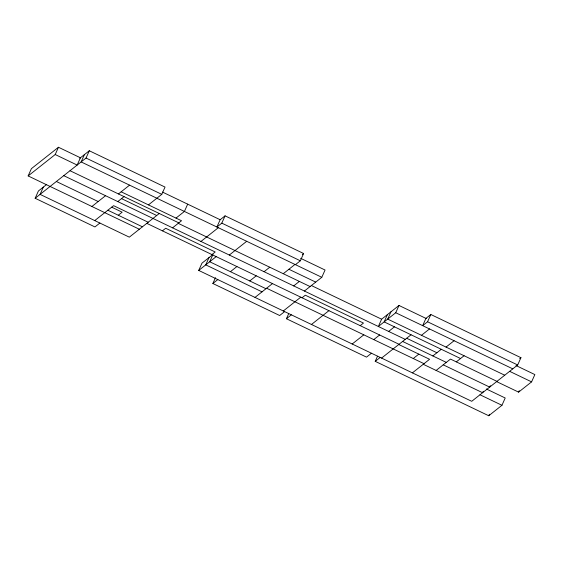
<?xml version="1.0" encoding="UTF-8"?>
<svg xmlns="http://www.w3.org/2000/svg" width="563" height="563" viewBox="0 0 563 563"><rect width="100%" height="100%" fill="white"/><g stroke="black" fill="none" stroke-linecap="round" stroke-linejoin="round"><path stroke-width="0.84" d="M28.15 175.93L31.408 168.647L58.468 147.253L80.418 157.781L77.159 165.065L55.209 154.536L28.15 175.93L139.343 229.24M99.876 223.039L94.943 226.938L35.152 198.267L38.411 190.984L46.68 184.453M55.209 154.536L58.468 147.253M43.337 187.092L40.079 194.376L129.321 237.157L159.252 213.497M84.387 154.642L81.128 161.926L321.797 277.306L325.055 270.022L300.614 258.304M35.152 198.267L86.04 158.041L89.299 150.757L165.029 187.071L161.778 194.355L148.456 204.883M187.676 204.158L184.418 211.442L176.008 218.092M430.822 314.492L427.563 321.776L422.658 325.66L425.917 318.376L430.822 314.492L520.937 357.695L517.678 364.979L471.724 401.306L198.725 270.43L201.983 263.146L212.307 254.99M225.066 215.847L220.154 219.732L216.896 227.016L221.808 223.131L225.066 215.847L303.605 253.505L300.346 260.789L295.441 264.666M209.014 257.594L205.755 264.877L262.027 291.852M212.962 254.469L209.703 261.753L265.975 288.728M284.611 311.606L279.663 315.519L212.87 283.499L215.481 277.672M371.446 353.233L366.52 357.132L286.426 318.735L288.706 313.64M398.991 305.463L381.608 319.207L378.35 326.491L395.733 312.746L398.991 305.463L426.487 318.644M387.414 314.611L384.156 321.895L460.555 358.525M390.947 311.825L387.689 319.108L504.722 375.218M486.39 388.991L505.208 398.006L501.95 405.29L488.726 415.747L375.225 361.333L377.506 356.231M483.237 391.264L482.59 392.721L423.263 364.282M490.345 385.648L489.69 387.105L443.229 364.831M488.726 415.747L489.374 414.291M496.643 381.608L518.6 392.13L519.255 390.673M518.6 392.13L531.592 381.862L534.85 374.578L516.032 365.556M79.812 158.259L89.299 150.757M91.903 206.494L105.548 195.706M118.462 193.939L129.574 185.15M117.78 201.568L124.043 196.621M94.746 220.583L113.606 205.671L148.182 222.244M118.286 215.235L122.15 212.181L111.706 207.177M162.425 230.844L165.691 228.261L215.186 251.985L211.92 254.567M172.567 227.832L181.532 220.745L121.165 191.8M200.956 241.443L218.338 227.705M198.725 270.43L216.199 256.622M229.317 255.039L246.7 241.302M212.87 283.499L217.818 279.586M230.415 271.683L236.91 266.552M249.747 280.951L256.242 275.821M264.082 271.704L269.754 267.221M302.38 254.476L303.605 253.505M283.28 273.702L294.991 264.448M254.997 297.412L272.471 283.597M293.689 285.898L299.361 281.416M304.414 291.043L321.797 277.306M283.302 310.98L300.769 297.165M302.057 297.785L305.322 295.202L363.466 323.078L360.2 325.66M286.426 318.735L291.353 314.837M311.459 324.478L328.933 310.67M352.192 344.007L363.804 334.823M373.776 339.602L379.631 334.971M388.646 331.424L394.452 326.836M375.225 361.333L380.18 357.421M381.573 358.089L411.046 334.788M421.462 335.302L429.513 328.94M413.256 358.532L418.83 354.127M432.863 355.95L441.293 349.292M412.397 372.868L429.583 359.285L398.759 344.507M446.044 347.082L454.088 340.728M436.121 370.447L450.491 359.088L496.953 381.362M456.311 361.875L464.081 355.732M519.712 358.666L520.937 357.695M162.489 192.082L220.02 219.669M86.04 158.041L161.778 194.355M221.808 223.131L300.346 260.789M427.563 321.776L517.678 364.979M395.733 312.746L512.773 368.856M509.635 371.341L531.592 381.862M288.903 269.262L315.716 282.112M311.233 285.469L381.615 319.207M70.009 170.716L178.83 222.878M178.239 223.349L310.086 286.56M121.509 198.619L156.718 215.502M406.662 338.257L436.902 352.755M63.746 175.663L405.24 339.383M402.622 341.452L446.311 362.396M146.795 223.349L399.04 344.282M56.37 181.497L98.173 201.54M107.843 210.231L142.418 226.805M266.609 288.228L424.009 363.691M479.993 394.769L501.95 405.29"/></g></svg>
